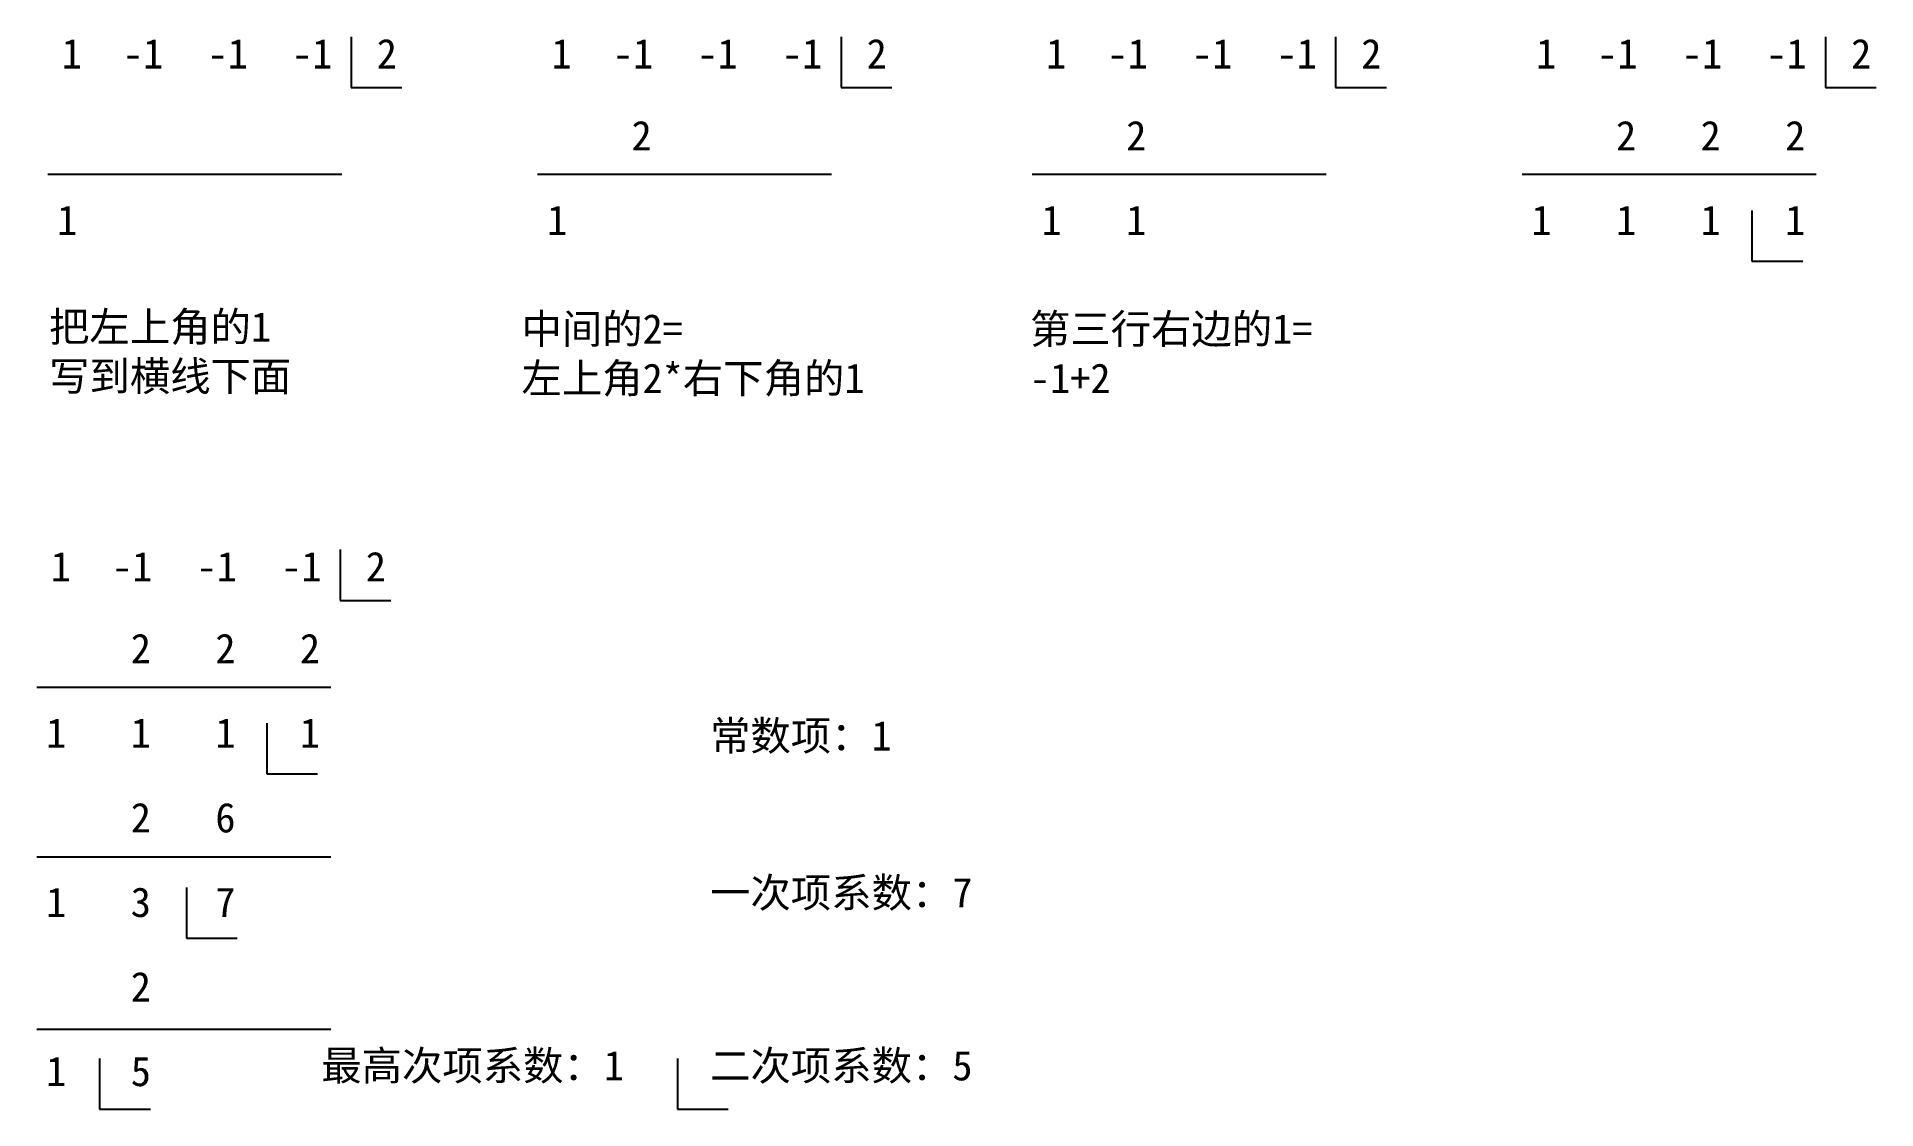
# Model space of a CAD drawing. Header units: millimetres. Extents: x 4892 to 7067, y 3725 to 4993.
import ezdxf

# ---------------------------------------------------------------- set-up
doc = ezdxf.new("R2010")
doc.units = ezdxf.units.MM
doc.header["$LTSCALE"] = 23.5
doc.linetypes.add('DOT', pattern=[0.25, 0, -0.25])
doc.styles.add('w', font='', dxfattribs={"height": 35})
doc.styles.get('w').set_extended_font_data('SimSun')

msp = doc.modelspace()

# ---------------------------------------------------------------- linework, layer by layer
for p, q in [((5263.6, 4992.9), (5263.6, 4932.9)), ((5842.8, 4992.9), (5842.8, 4932.9)), ((6427.6, 4992.9), (6427.6, 4932.9)), ((7006.7, 4992.9), (7006.7, 4932.9)), ((5263.6, 4932.9), (5323.6, 4932.9)), ((5842.8, 4932.9), (5902.8, 4932.9)), ((6427.6, 4932.9), (6487.6, 4932.9)), ((7006.7, 4932.9), (7066.7, 4932.9)), ((4904.9, 4830.3), (5252.6, 4830.3)), ((5484, 4830.3), (5831.7, 4830.3)), ((6068.9, 4830.3), (6416.5, 4830.3)), ((6648, 4830.3), (6995.7, 4830.3)), ((6919.8, 4787.6), (6919.8, 4727.6)), ((6919.8, 4727.6), (6979.8, 4727.6)), ((5250.7, 4386.5), (5250.7, 4326.5)), ((5250.7, 4326.5), (5310.7, 4326.5)), ((4892, 4223.9), (5239.6, 4223.9)), ((5163.8, 4181.3), (5163.8, 4121.3)), ((5163.8, 4121.3), (5223.8, 4121.3)), ((4892, 4023.3), (5239.6, 4023.3)), ((5069, 3987), (5069, 3927)), ((5069, 3927), (5129, 3927)), ((4892, 3819.6), (5239.6, 3819.6)), ((4966.3, 3784.9), (4966.3, 3724.9)), ((5649.5, 3784.9), (5649.5, 3724.9)), ((4966.3, 3724.9), (5026.3, 3724.9)), ((5649.5, 3724.9), (5709.5, 3724.9))]:
    msp.add_line(p, q)

# ---------------------------------------------------------------- texts
at = {"linetype": 'DOT', "char_height": 35, "attachment_point": 1, "style": 'w'}
for s, insert, width in [('{\\C5;1}', (4921.5, 4990.4), 100.287), ('-1', (4993.9, 4990.4), 100.287), ('-1', (5093.9, 4990.4), 100.287), ('-1', (5193.9, 4990.4), 100.287), ('2', (5293.9, 4990.4), 100.287), ('1', (5500.6, 4990.4), 100.287), ('-1', (5573.1, 4990.4), 100.287), ('-1', (5673.1, 4990.4), 100.287), ('-1', (5773.1, 4990.4), 100.287), ('2', (5873.1, 4990.4), 100.287), ('1', (6085.4, 4990.4), 100.287), ('-1', (6257.9, 4990.4), 100.287), ('-1', (6357.9, 4990.4), 100.287), ('2', (6457.9, 4990.4), 100.287), ('1', (6664.6, 4990.4), 100.287), ('-1', (6737, 4990.4), 100.287), ('-1', (6837, 4990.4), 100.287), ('-1', (6937, 4990.4), 100.287), ('2', (7037, 4990.4), 100.287), ('{\\C1;2}', (5595.2, 4893.6), 100.287), ('2', (6759.1, 4893.6), 100.287), ('2', (6859.1, 4893.6), 100.287), ('2', (6959.1, 4893.6), 100.287), ('1', (4916, 4793.6), 100.287), ('{\\C3;1}', (5495.2, 4793.6), 100.287), ('1', (6080, 4793.6), 100.287), ('{\\C1;1}', (6180, 4793.6), 100.287), ('1', (6659.1, 4793.6), 100.287), ('1', (6759.1, 4793.6), 100.287), ('1', (6859.1, 4793.6), 100.287), ('1', (6959.1, 4793.6), 100.287), ('1', (4908.5, 4384), 100.287), ('-1', (4981, 4384), 100.287), ('-1', (5081, 4384), 100.287), ('-1', (5181, 4384), 100.287), ('2', (5003.1, 4287.2), 100.287), ('2', (5103.1, 4287.2), 100.287), ('2', (5203.1, 4287.2), 100.287), ('1', (4903.1, 4187.2), 100.287), ('1', (5003.1, 4187.2), 100.287), ('1', (5103.1, 4187.2), 100.287), ('1', (5203.1, 4187.2), 100.287), ('常数项：1', (5688, 4184), 368.253), ('2', (5003.1, 4087.2), 100.287), ('6', (5103.1, 4087.2), 100.287), ('一次项系数：7', (5688, 3998.5), 368.253), ('1', (4903.1, 3987.2), 100.287), ('1', (4903.1, 3987.2), 100.287), ('3', (5003.1, 3987.2), 100.287), ('7', (5103.1, 3987.2), 100.287), ('2', (5003.1, 3887.2), 100.287), ('1', (4903.1, 3787.2), 100.287), ('5', (5003.1, 3787.2), 100.287), ('最高次项系数：1', (5228.3, 3794), 368.253), ('二次项系数：5', (5688, 3794), 368.253)]:
    msp.add_mtext(s, dxfattribs=dict(at, insert=insert, width=width))
at = {"color": 3, "linetype": 'DOT', "insert": (6157.9, 4990.4), "char_height": 35, "width": 100.287, "attachment_point": 1, "style": 'w'}
msp.add_mtext('-1', dxfattribs=at)
at = {"color": 5, "linetype": 'DOT', "char_height": 35, "width": 100.287, "attachment_point": 1, "style": 'w'}
for s, insert in [('2', (6180, 4893.6)), ('{\\C7;2}', (5281, 4384))]:
    msp.add_mtext(s, dxfattribs=dict(at, insert=insert))
at = {"char_height": 35, "attachment_point": 1, "style": 'w'}
for s, insert, width in [('把左上角的{\\C5;1}\\P写到横线下面', (4906.5, 4667.5), 425.81), ('{\\C1;中间的2}=\\P{\\C5;左上角2}*{\\C3;右下角的1}', (5465, 4665), 443.343), ('{\\C1;第三行右边的1}=\\P{\\C3;-1\\C7;+\\C5;2}', (6066.2, 4665), 443.343)]:
    msp.add_mtext(s, dxfattribs=dict(at, insert=insert, width=width))

doc.saveas('drawing.dxf')
